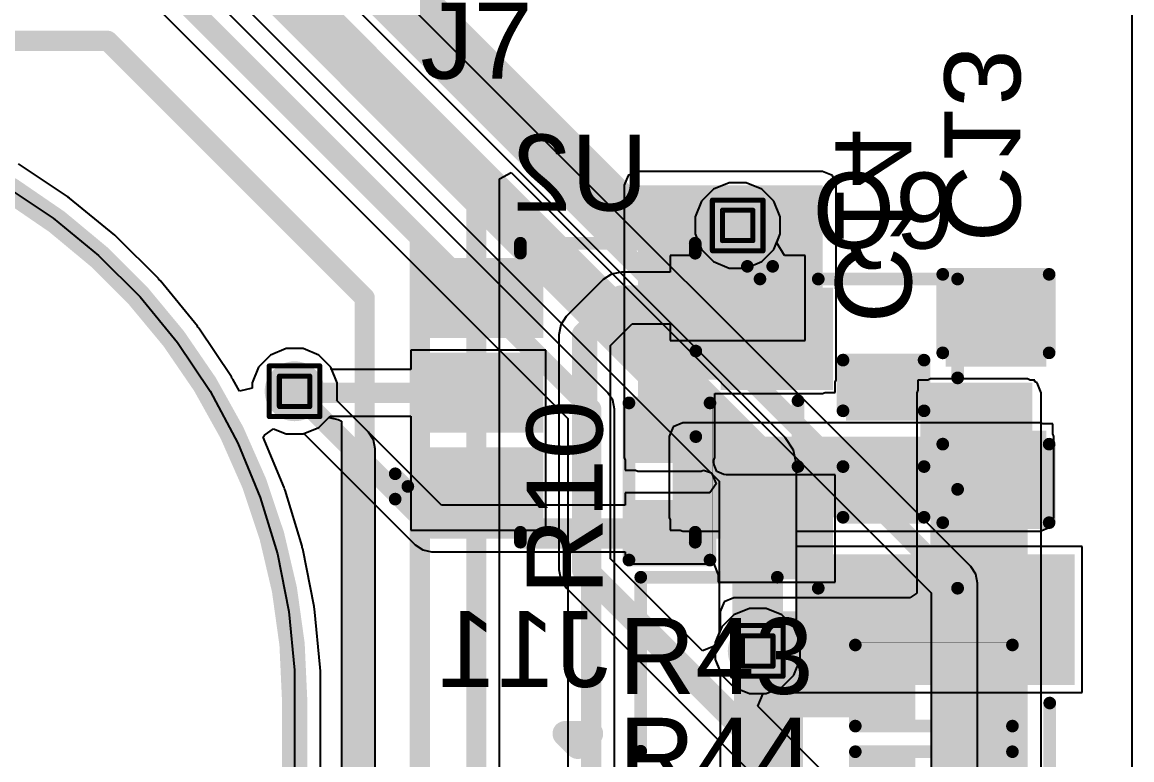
# Model space of a CAD drawing. Header units: inches. Extents: x -22 to 5433, y -13 to 5447.
# Drawn here: x 55.83 to 66.95, y 20.38 to 27.77 of the extents above; entities that cross this region are included whole.
import ezdxf

# ---------------------------------------------------------------- set-up
doc = ezdxf.new("R2010")
doc.units = ezdxf.units.IN
for name, color, linetype in [('Board_outline', 216, 'Continuous'), ('Bottom Layer', 5, 'Continuous'), ('Bottom Overlay', 54, 'Continuous'), ('Bottom Paste', 16, 'Continuous'), ('Bottom Solder', 6, 'Continuous'), ('Dimensions', 6, 'Continuous'), ('Drill Drawing', 1, 'Continuous'), ('Ground', 16, 'Continuous'), ('Multi-Layer', 9, 'Continuous'), ('Power', 76, 'Continuous'), ('Top Layer', 1, 'Continuous'), ('Top Overlay', 2, 'Continuous'), ('Top Paste', 8, 'Continuous'), ('Top Solder', 216, 'Continuous'), ('Via Holes', 16, 'Continuous')]:
    doc.layers.add(name, color=color, linetype=linetype)
doc.styles.add('Arial', font='', dxfattribs={"height": 0.2})
doc.styles.get('Arial').set_extended_font_data('Arial')

msp = doc.modelspace()

# ---------------------------------------------------------------- hatches: boundary and pattern name
at = {"layer": 'Bottom Layer'}
h = msp.add_hatch(color=5, dxfattribs=at)
edge = h.paths.add_edge_path()
edge.add_arc((63.003, 25.734), 0.3, 0, 360)
for points in [[(59.853, 25.307), (60.953, 25.307), (60.953, 24.707), (59.853, 24.707)], [(62.453, 25.307), (63.553, 25.307), (63.553, 24.707), (62.453, 24.707)], [(65.148, 25.142), (66.037, 25.142), (66.037, 24.38), (65.148, 24.38)], [(59.853, 24.357), (60.953, 24.357), (60.953, 23.757), (59.853, 23.757)], [(64.783, 23.838), (64.148, 23.838), (64.148, 24.295), (64.783, 24.295)], [(62.453, 22.807), (66.037, 22.807), (66.037, 23.618), (62.453, 23.618)], [(65.148, 23.618), (66.037, 23.618), (66.037, 22.856), (65.148, 22.856)], [(59.853, 23.407), (60.953, 23.407), (60.953, 22.807), (59.853, 22.807)], [(62.453, 23.407), (63.553, 23.407), (63.553, 22.807), (62.453, 22.807)], [(64.783, 22.898), (64.148, 22.898), (64.148, 23.355), (64.783, 23.355)], [(66.331, 22.388), (66.331, 21.178), (63.631, 21.178), (63.631, 22.388)]]:
    msp.add_hatch(color=5, dxfattribs=at).paths.add_polyline_path(points)
h = msp.add_hatch(color=5, dxfattribs=at)
edge = h.paths.add_edge_path()
edge.add_arc((58.561, 24.072), 0.3, 0, 360)
h = msp.add_hatch(color=5, dxfattribs=at)
edge = h.paths.add_edge_path()
edge.add_arc((63.204, 21.469), 0.3, 0, 360)
at = {"layer": 'Bottom Paste'}
for points in [[(59.853, 25.307), (60.953, 25.307), (60.953, 24.707), (59.853, 24.707)], [(62.453, 25.307), (63.553, 25.307), (63.553, 24.707), (62.453, 24.707)], [(65.148, 25.142), (66.037, 25.142), (66.037, 24.38), (65.148, 24.38)], [(59.853, 24.357), (60.953, 24.357), (60.953, 23.757), (59.853, 23.757)], [(64.783, 23.838), (64.148, 23.838), (64.148, 24.295), (64.783, 24.295)], [(65.148, 23.618), (66.037, 23.618), (66.037, 22.856), (65.148, 22.856)], [(59.853, 23.407), (60.953, 23.407), (60.953, 22.807), (59.853, 22.807)], [(62.453, 23.407), (63.553, 23.407), (63.553, 22.807), (62.453, 22.807)], [(64.783, 22.898), (64.148, 22.898), (64.148, 23.355), (64.783, 23.355)], [(66.331, 22.388), (66.331, 21.178), (63.631, 21.178), (63.631, 22.388)]]:
    msp.add_hatch(color=16, dxfattribs=at).paths.add_polyline_path(points)
at = {"layer": 'Bottom Solder'}
for points in [[(59.752, 25.409), (61.055, 25.409), (61.055, 24.606), (59.752, 24.606)], [(62.352, 25.409), (63.655, 25.409), (63.655, 24.606), (62.352, 24.606)], [(65.088, 25.202), (66.097, 25.202), (66.097, 24.32), (65.088, 24.32)], [(59.752, 24.459), (61.055, 24.459), (61.055, 23.656), (59.752, 23.656)], [(64.843, 23.778), (64.088, 23.778), (64.088, 24.355), (64.843, 24.355)], [(65.088, 23.678), (66.097, 23.678), (66.097, 22.796), (65.088, 22.796)], [(59.752, 23.509), (61.055, 23.509), (61.055, 22.706), (59.752, 22.706)], [(62.352, 23.509), (63.655, 23.509), (63.655, 22.706), (62.352, 22.706)], [(64.843, 22.838), (64.088, 22.838), (64.088, 23.415), (64.843, 23.415)], [(66.382, 22.438), (66.382, 21.128), (63.581, 21.128), (63.581, 22.438)]]:
    msp.add_hatch(color=6, dxfattribs=at).paths.add_polyline_path(points)
at = {"layer": 'Ground'}
h = msp.add_hatch(color=16, dxfattribs=at)
edge = h.paths.add_edge_path()
edge.add_arc((63.003, 25.734), 0.3, 0, 360)
h = msp.add_hatch(color=16, dxfattribs=at)
edge = h.paths.add_edge_path()
edge.add_arc((58.561, 24.072), 0.3, 0, 360)
h = msp.add_hatch(color=16, dxfattribs=at)
edge = h.paths.add_edge_path()
edge.add_arc((63.204, 21.469), 0.3, 0, 360)
at = {"layer": 'Power'}
h = msp.add_hatch(color=76, dxfattribs=at)
edge = h.paths.add_edge_path()
edge.add_arc((63.003, 25.734), 0.3, 0, 360)
h = msp.add_hatch(color=76, dxfattribs=at)
edge = h.paths.add_edge_path()
edge.add_arc((58.561, 24.072), 0.3, 0, 360)
h = msp.add_hatch(color=76, dxfattribs=at)
edge = h.paths.add_edge_path()
edge.add_arc((63.204, 21.469), 0.3, 0, 360)
at = {"layer": 'Top Layer'}
for points in [[(62.002, 24.187), (63.855, 24.187), (63.855, 26.137), (62.002, 26.137)], [(62.002, 23.409), (62.637, 23.409), (62.637, 25.018), (62.002, 25.018)], [(63.855, 25.007), (63.855, 24.187), (62.935, 24.187), (62.935, 25.007)], [(64.935, 19.735), (65.909, 19.735), (65.909, 24.057), (64.935, 24.057)], [(65.855, 24.057), (65.855, 23.237), (64.935, 23.237), (64.935, 24.057)], [(62.637, 23.409), (62.002, 23.409), (62.002, 23.866), (62.637, 23.866)], [(63.855, 23.107), (63.855, 22.287), (62.935, 22.287), (62.935, 23.107)], [(62.637, 22.469), (62.002, 22.469), (62.002, 22.926), (62.637, 22.926)], [(62.966, 20.805), (64.729, 20.805), (64.729, 21.865), (62.966, 21.865)], [(63.657, 21.44), (62.966, 21.44), (62.966, 11.634), (63.657, 11.634)], [(64.729, 21.44), (64.729, 20.805), (64.271, 20.805), (64.271, 21.44)], [(65.668, 21.44), (65.668, 20.805), (65.211, 20.805), (65.211, 21.44)]]:
    msp.add_hatch(color=1, dxfattribs=at).paths.add_polyline_path(points)
h = msp.add_hatch(color=1, dxfattribs=at)
edge = h.paths.add_edge_path()
edge.add_arc((63.003, 25.734), 0.3, 0, 360)
h = msp.add_hatch(color=1, dxfattribs=at)
edge = h.paths.add_edge_path()
edge.add_arc((58.561, 24.072), 0.3, 0, 360)
h = msp.add_hatch(color=1, dxfattribs=at)
edge = h.paths.add_edge_path()
edge.add_arc((63.204, 21.469), 0.3, 0, 360)
at = {"layer": 'Top Paste'}
for points in [[(63.855, 25.007), (63.855, 24.187), (62.935, 24.187), (62.935, 25.007)], [(65.855, 24.057), (65.855, 23.237), (64.935, 23.237), (64.935, 24.057)], [(62.637, 23.409), (62.002, 23.409), (62.002, 23.866), (62.637, 23.866)], [(63.855, 23.107), (63.855, 22.287), (62.935, 22.287), (62.935, 23.107)], [(62.637, 22.469), (62.002, 22.469), (62.002, 22.926), (62.637, 22.926)], [(64.729, 21.44), (64.729, 20.805), (64.271, 20.805), (64.271, 21.44)], [(65.668, 21.44), (65.668, 20.805), (65.211, 20.805), (65.211, 21.44)]]:
    msp.add_hatch(color=8, dxfattribs=at).paths.add_polyline_path(points)
at = {"layer": 'Top Solder'}
for points in [[(63.957, 25.109), (63.957, 24.086), (62.833, 24.086), (62.833, 25.109)], [(65.957, 24.159), (65.957, 23.136), (64.833, 23.136), (64.833, 24.159)], [(62.692, 23.354), (61.947, 23.354), (61.947, 23.921), (62.692, 23.921)], [(63.957, 23.209), (63.957, 22.186), (62.833, 22.186), (62.833, 23.209)], [(62.692, 22.414), (61.947, 22.414), (61.947, 22.981), (62.692, 22.981)], [(64.784, 21.495), (64.784, 20.75), (64.216, 20.75), (64.216, 21.495)], [(65.724, 21.495), (65.724, 20.75), (65.156, 20.75), (65.156, 21.495)], [(64.216, 19.68), (64.216, 20.425), (64.784, 20.425), (64.784, 19.68)], [(65.156, 19.68), (65.156, 20.425), (65.724, 20.425), (65.724, 19.68)]]:
    msp.add_hatch(color=216, dxfattribs=at).paths.add_polyline_path(points)
at = {"layer": 'Via Holes'}
h = msp.add_hatch(color=7, dxfattribs=at)
edge = h.paths.add_edge_path()
edge.add_arc((63.003, 25.734), 0.15, 0, 360)
h = msp.add_hatch(color=7, dxfattribs=at)
edge = h.paths.add_edge_path()
edge.add_arc((58.561, 24.072), 0.15, 0, 360)
h = msp.add_hatch(color=7, dxfattribs=at)
edge = h.paths.add_edge_path()
edge.add_arc((63.204, 21.469), 0.15, 0, 360)

# ---------------------------------------------------------------- linework, layer by layer
at = {"layer": 'Board_outline'}
for points in [[(52.561, 26.983, 0.254, 0.254, -0.414214), (58.561, 20.983, 0.254, 0.254, 0)], [(58.561, 10.007, 0.254, 0.254, 0), (58.561, 20.983, 0.254, 0.254, 0)]]:
    msp.add_lwpolyline(points, format="xyseb", dxfattribs=at)
msp.add_lwpolyline([(58.497, 20.983, 0.127, 0.127, 1), (58.624, 20.983, 0.127, 0.127, 1)], format="xyseb", close=True, dxfattribs=at)
msp.add_lwpolyline([(58.497, 20.983, 0.127, 0.127, 1), (58.624, 20.983, 0.127, 0.127, 1)], format="xyseb", close=True, dxfattribs=at)
at = {"layer": 'Bottom Layer'}
for p, q in [((66.954, 34.132), (66.954, 5.517)), ((56.283, 26.024), (55.793, 26.351)), ((62.918, 26.161), (62.761, 26.096)), ((63.088, 26.161), (62.918, 26.161)), ((63.245, 26.096), (63.088, 26.161)), ((62.761, 26.096), (62.641, 25.976)), ((63.365, 25.976), (63.245, 26.096)), ((56.292, 26.015), (56.283, 26.024)), ((56.303, 26.009), (56.292, 26.015)), ((56.759, 25.635), (56.303, 26.009)), ((62.641, 25.976), (62.576, 25.819)), ((63.43, 25.819), (63.365, 25.976)), ((62.576, 25.819), (62.576, 25.649)), ((63.43, 25.649), (63.43, 25.819)), ((56.767, 25.625), (56.759, 25.635)), ((56.778, 25.618), (56.767, 25.625)), ((57.195, 25.201), (56.778, 25.618)), ((62.576, 25.649), (62.613, 25.561)), ((63.394, 25.561), (63.43, 25.649)), ((62.613, 25.561), (62.533, 25.434)), ((63.473, 25.434), (63.394, 25.561)), ((62.533, 25.434), (62.326, 25.434)), ((62.326, 25.434), (62.326, 25.266)), ((63.68, 25.434), (63.473, 25.434)), ((63.68, 24.58), (63.68, 25.434)), ((61.837, 25.266), (61.738, 25.247)), ((62.326, 25.266), (61.837, 25.266)), ((57.202, 25.19), (57.195, 25.201)), ((57.212, 25.182), (57.202, 25.19)), ((57.586, 24.726), (57.212, 25.182)), ((61.654, 25.191), (61.285, 24.821)), ((61.738, 25.247), (61.654, 25.191)), ((61.285, 24.821), (61.229, 24.737)), ((57.592, 24.715), (57.586, 24.726)), ((57.601, 24.706), (57.592, 24.715)), ((57.929, 24.216), (57.601, 24.706)), ((61.229, 24.737), (61.209, 24.638)), ((61.727, 24.531), (61.945, 24.748)), ((61.945, 24.748), (62.326, 24.748)), ((62.326, 24.748), (62.326, 24.58)), ((61.209, 24.638), (61.209, 22.285)), ((58.476, 24.499), (58.319, 24.434)), ((58.646, 24.499), (58.476, 24.499)), ((58.803, 24.434), (58.646, 24.499)), ((61.08, 24.484), (59.726, 24.484)), ((59.726, 24.484), (59.726, 24.29)), ((61.08, 23.661), (61.08, 24.484)), ((61.727, 22.392), (61.727, 24.531)), ((62.326, 24.58), (63.68, 24.58)), ((58.319, 24.434), (58.199, 24.314)), ((58.923, 24.314), (58.803, 24.434)), ((58.199, 24.314), (58.134, 24.157)), ((58.932, 24.29), (58.923, 24.314)), ((59.726, 24.29), (58.932, 24.29)), ((57.933, 24.204), (57.929, 24.216)), ((57.942, 24.194), (57.933, 24.204)), ((58.007, 24.072), (57.942, 24.194)), ((58.134, 24.157), (58.134, 24.104)), ((58.134, 24.104), (58.007, 24.072)), ((58.803, 23.71), (58.917, 23.824)), ((58.917, 23.824), (59.726, 23.824)), ((59.726, 23.824), (59.726, 23.661)), ((58.26, 23.631), (58.349, 23.697)), ((58.349, 23.697), (58.476, 23.645)), ((58.646, 23.645), (58.803, 23.71)), ((62.356, 23.716), (62.316, 23.618)), ((62.453, 23.756), (62.356, 23.716)), ((66.037, 23.756), (62.453, 23.756)), ((66.062, 23.745), (66.037, 23.756)), ((66.164, 23.745), (66.062, 23.745)), ((66.164, 23.644), (66.164, 23.745)), ((58.246, 23.613), (58.26, 23.631)), ((58.456, 23.106), (58.246, 23.613)), ((58.476, 23.645), (58.646, 23.645)), ((59.726, 23.661), (59.726, 23.63)), ((59.726, 23.63), (59.726, 23.534)), ((61.08, 23.63), (61.08, 23.661)), ((61.08, 23.534), (61.08, 23.63)), ((62.316, 23.618), (62.316, 22.807)), ((66.174, 23.618), (66.164, 23.644)), ((66.174, 22.807), (66.174, 23.618)), ((59.726, 23.534), (59.726, 23.503)), ((59.726, 23.503), (59.726, 22.68)), ((61.08, 23.503), (61.08, 23.534)), ((61.08, 22.68), (61.08, 23.503)), ((58.458, 23.094), (58.456, 23.106)), ((58.465, 23.082), (58.458, 23.094)), ((58.636, 22.518), (58.465, 23.082)), ((62.316, 22.807), (62.326, 22.782)), ((66.164, 22.782), (66.174, 22.807)), ((62.326, 22.782), (62.326, 22.68)), ((66.037, 22.67), (66.134, 22.71)), ((66.134, 22.71), (66.142, 22.729)), ((66.142, 22.729), (66.164, 22.729)), ((66.164, 22.729), (66.164, 22.782)), ((59.726, 22.68), (61.08, 22.68)), ((62.326, 22.68), (62.428, 22.68)), ((62.428, 22.68), (62.453, 22.67)), ((62.453, 22.67), (62.816, 22.67)), ((62.816, 22.67), (62.816, 21.647)), ((63.593, 22.515), (63.593, 22.67)), ((63.593, 22.67), (66.037, 22.67)), ((58.637, 22.505), (58.636, 22.518)), ((58.642, 22.494), (58.637, 22.505)), ((58.757, 21.915), (58.642, 22.494)), ((66.458, 22.515), (63.593, 22.515)), ((66.458, 21.051), (66.458, 22.515)), ((62.65, 21.469), (61.727, 22.392)), ((61.209, 22.285), (61.229, 22.186)), ((61.229, 22.186), (61.285, 22.102)), ((61.285, 22.102), (63.705, 19.682)), ((58.757, 21.903), (58.757, 21.915)), ((58.761, 21.89), (58.757, 21.903)), ((58.818, 21.304), (58.761, 21.89)), ((62.816, 21.647), (62.777, 21.554)), ((62.777, 21.521), (62.65, 21.469)), ((62.777, 21.554), (62.777, 21.521)), ((58.817, 21.291), (58.818, 21.304)), ((58.82, 21.278), (58.817, 21.291)), ((58.82, 20.983), (58.82, 21.278)), ((63.204, 20.915), (63.257, 21.042)), ((63.257, 21.042), (63.289, 21.042)), ((63.289, 21.042), (63.377, 21.078)), ((63.377, 21.078), (63.504, 21.051)), ((63.504, 21.051), (63.504, 21.051)), ((63.504, 21.051), (63.504, 21.051)), ((63.504, 21.051), (66.458, 21.051)), ((58.82, 18.194), (58.82, 20.983)), ((58.82, 20.983), (58.82, 20.983)), ((64.071, 20.048), (63.204, 20.915))]:
    msp.add_line(p, q, dxfattribs=at)
for points in [[(61.468, 24.638, 0.254, 0.254, 0), (61.837, 25.007, 0.254, 0.254, 0)], [(61.837, 25.007, 0.254, 0.254, 0), (63.003, 25.007, 0.254, 0.254, 0)], [(61.468, 22.285, 0.254, 0.254, 0), (61.468, 24.638, 0.254, 0.254, 0)], [(58.561, 24.072, 0.203, 0.203, 0), (58.575, 24.057, 0.203, 0.203, 0)], [(58.575, 24.057, 0.203, 0.203, 0), (60.403, 24.057, 0.203, 0.203, 0)], [(63.003, 23.107, 0.508, 0.508, 0), (63.204, 22.906, 0.508, 0.508, 0)], [(63.204, 21.469, 0.508, 0.508, 0), (63.204, 22.906, 0.508, 0.508, 0)], [(61.468, 22.285, 0.254, 0.254, 0), (64.132, 19.621, 0.254, 0.254, 0)]]:
    msp.add_lwpolyline(points, format="xyseb", dxfattribs=at)
for points in [[(61.774, 25.007, 0.127, 0.127, 1), (61.901, 25.007, 0.127, 0.127, 1)], [(61.774, 25.007, 0.127, 0.127, 1), (61.901, 25.007, 0.127, 0.127, 1)], [(62.94, 25.007, 0.127, 0.127, 1), (63.067, 25.007, 0.127, 0.127, 1)], [(61.404, 24.638, 0.127, 0.127, 1), (61.531, 24.638, 0.127, 0.127, 1)], [(61.404, 24.638, 0.127, 0.127, 1), (61.531, 24.638, 0.127, 0.127, 1)], [(58.51, 24.072, 0.102, 0.102, 1), (58.611, 24.072, 0.102, 0.102, 1)], [(58.524, 24.057, 0.102, 0.102, 1), (58.626, 24.057, 0.102, 0.102, 1)], [(58.524, 24.057, 0.102, 0.102, 1), (58.626, 24.057, 0.102, 0.102, 1)], [(60.353, 24.057, 0.102, 0.102, 1), (60.454, 24.057, 0.102, 0.102, 1)], [(62.876, 23.107, 0.254, 0.254, 1), (63.13, 23.107, 0.254, 0.254, 1)], [(63.077, 22.906, 0.254, 0.254, 1), (63.331, 22.906, 0.254, 0.254, 1)], [(63.077, 22.906, 0.254, 0.254, 1), (63.331, 22.906, 0.254, 0.254, 1)], [(61.404, 22.285, 0.127, 0.127, 1), (61.531, 22.285, 0.127, 0.127, 1)], [(61.404, 22.285, 0.127, 0.127, 1), (61.531, 22.285, 0.127, 0.127, 1)], [(63.077, 21.469, 0.254, 0.254, 1), (63.331, 21.469, 0.254, 0.254, 1)]]:
    msp.add_lwpolyline(points, format="xyseb", close=True, dxfattribs=at)
at = {"layer": 'Bottom Overlay'}
for points in [[(60.824, 25.556, 0.127, 0.127, 0), (62.577, 25.556, 0.127, 0.127, 0)], [(60.824, 25.456, 0.127, 0.127, 0), (60.824, 25.556, 0.127, 0.127, 0)], [(62.577, 25.456, 0.127, 0.127, 0), (62.577, 25.556, 0.127, 0.127, 0)], [(65.059, 25.244, 0.127, 0.127, 0), (66.126, 25.244, 0.127, 0.127, 0)], [(65.059, 24.457, 0.127, 0.127, 0), (65.059, 25.244, 0.127, 0.127, 0)], [(66.126, 24.457, 0.127, 0.127, 0), (66.126, 25.244, 0.127, 0.127, 0)], [(62.583, 23.617, 0.127, 0.127, 0), (62.583, 24.475, 0.127, 0.127, 0)], [(64.059, 23.876, 0.127, 0.127, 0), (64.059, 24.384, 0.127, 0.127, 0)], [(64.059, 24.384, 0.127, 0.127, 0), (64.872, 24.384, 0.127, 0.127, 0)], [(64.872, 23.876, 0.127, 0.127, 0), (64.872, 24.384, 0.127, 0.127, 0)], [(65.059, 22.755, 0.127, 0.127, 0), (65.059, 23.542, 0.127, 0.127, 0)], [(66.126, 22.755, 0.127, 0.127, 0), (66.126, 23.542, 0.127, 0.127, 0)], [(64.059, 22.809, 0.127, 0.127, 0), (64.059, 23.317, 0.127, 0.127, 0)], [(64.872, 22.809, 0.127, 0.127, 0), (64.872, 23.317, 0.127, 0.127, 0)], [(59.57, 23.245, 0.127, 0.127, 0), (59.697, 23.118, 0.127, 0.127, 0)], [(59.57, 22.991, 0.127, 0.127, 0), (59.57, 23.245, 0.127, 0.127, 0)], [(59.57, 22.991, 0.127, 0.127, 0), (59.697, 23.118, 0.127, 0.127, 0)], [(64.059, 22.809, 0.127, 0.127, 0), (64.872, 22.809, 0.127, 0.127, 0)], [(65.059, 22.755, 0.127, 0.127, 0), (66.126, 22.755, 0.127, 0.127, 0)], [(60.824, 22.559, 0.127, 0.127, 0), (60.824, 22.659, 0.127, 0.127, 0)], [(62.577, 22.559, 0.127, 0.127, 0), (62.577, 22.659, 0.127, 0.127, 0)], [(60.824, 22.559, 0.127, 0.127, 0), (62.577, 22.559, 0.127, 0.127, 0)], [(62.032, 22.208, 0.127, 0.127, 0), (63.4, 22.208, 0.127, 0.127, 0)], [(62.032, 20.464, 0.127, 0.127, 0), (62.032, 22.208, 0.127, 0.127, 0)], [(66.132, 10.258, 0.127, 0.127, 0), (66.132, 20.947, 0.127, 0.127, 0)], [(61.273, 20.64, 0.254, 0.254, 0), (61.4, 20.513, 0.254, 0.254, 0)], [(61.273, 20.64, 0.254, 0.254, 0), (61.527, 20.64, 0.254, 0.254, 0)], [(61.4, 20.513, 0.254, 0.254, 0), (61.527, 20.64, 0.254, 0.254, 0)]]:
    msp.add_lwpolyline(points, format="xyseb", dxfattribs=at)
for points in [[(60.793, 25.556, 0.0635, 0.0635, 1), (60.856, 25.556, 0.0635, 0.0635, 1)], [(60.793, 25.556, 0.0635, 0.0635, 1), (60.856, 25.556, 0.0635, 0.0635, 1)], [(62.545, 25.556, 0.0635, 0.0635, 1), (62.609, 25.556, 0.0635, 0.0635, 1)], [(62.545, 25.556, 0.0635, 0.0635, 1), (62.609, 25.556, 0.0635, 0.0635, 1)], [(60.793, 25.456, 0.0635, 0.0635, 1), (60.856, 25.456, 0.0635, 0.0635, 1)], [(62.545, 25.456, 0.0635, 0.0635, 1), (62.609, 25.456, 0.0635, 0.0635, 1)], [(65.027, 25.244, 0.0635, 0.0635, 1), (65.091, 25.244, 0.0635, 0.0635, 1)], [(65.027, 25.244, 0.0635, 0.0635, 1), (65.091, 25.244, 0.0635, 0.0635, 1)], [(66.094, 25.244, 0.0635, 0.0635, 1), (66.157, 25.244, 0.0635, 0.0635, 1)], [(66.094, 25.244, 0.0635, 0.0635, 1), (66.157, 25.244, 0.0635, 0.0635, 1)], [(62.552, 24.475, 0.0635, 0.0635, 1), (62.615, 24.475, 0.0635, 0.0635, 1)], [(65.027, 24.457, 0.0635, 0.0635, 1), (65.091, 24.457, 0.0635, 0.0635, 1)], [(66.094, 24.457, 0.0635, 0.0635, 1), (66.157, 24.457, 0.0635, 0.0635, 1)], [(64.027, 24.384, 0.0635, 0.0635, 1), (64.091, 24.384, 0.0635, 0.0635, 1)], [(64.027, 24.384, 0.0635, 0.0635, 1), (64.091, 24.384, 0.0635, 0.0635, 1)], [(64.84, 24.384, 0.0635, 0.0635, 1), (64.903, 24.384, 0.0635, 0.0635, 1)], [(64.84, 24.384, 0.0635, 0.0635, 1), (64.903, 24.384, 0.0635, 0.0635, 1)], [(64.027, 23.876, 0.0635, 0.0635, 1), (64.091, 23.876, 0.0635, 0.0635, 1)], [(64.84, 23.876, 0.0635, 0.0635, 1), (64.903, 23.876, 0.0635, 0.0635, 1)], [(62.552, 23.617, 0.0635, 0.0635, 1), (62.615, 23.617, 0.0635, 0.0635, 1)], [(65.027, 23.542, 0.0635, 0.0635, 1), (65.091, 23.542, 0.0635, 0.0635, 1)], [(66.094, 23.542, 0.0635, 0.0635, 1), (66.157, 23.542, 0.0635, 0.0635, 1)], [(64.027, 23.317, 0.0635, 0.0635, 1), (64.091, 23.317, 0.0635, 0.0635, 1)], [(64.84, 23.317, 0.0635, 0.0635, 1), (64.903, 23.317, 0.0635, 0.0635, 1)], [(59.538, 23.245, 0.0635, 0.0635, 1), (59.601, 23.245, 0.0635, 0.0635, 1)], [(59.538, 23.245, 0.0635, 0.0635, 1), (59.601, 23.245, 0.0635, 0.0635, 1)], [(59.665, 23.118, 0.0635, 0.0635, 1), (59.728, 23.118, 0.0635, 0.0635, 1)], [(59.665, 23.118, 0.0635, 0.0635, 1), (59.728, 23.118, 0.0635, 0.0635, 1)], [(59.538, 22.991, 0.0635, 0.0635, 1), (59.601, 22.991, 0.0635, 0.0635, 1)], [(59.538, 22.991, 0.0635, 0.0635, 1), (59.601, 22.991, 0.0635, 0.0635, 1)], [(64.027, 22.809, 0.0635, 0.0635, 1), (64.091, 22.809, 0.0635, 0.0635, 1)], [(64.027, 22.809, 0.0635, 0.0635, 1), (64.091, 22.809, 0.0635, 0.0635, 1)], [(64.84, 22.809, 0.0635, 0.0635, 1), (64.903, 22.809, 0.0635, 0.0635, 1)], [(64.84, 22.809, 0.0635, 0.0635, 1), (64.903, 22.809, 0.0635, 0.0635, 1)], [(65.027, 22.755, 0.0635, 0.0635, 1), (65.091, 22.755, 0.0635, 0.0635, 1)], [(65.027, 22.755, 0.0635, 0.0635, 1), (65.091, 22.755, 0.0635, 0.0635, 1)], [(66.094, 22.755, 0.0635, 0.0635, 1), (66.157, 22.755, 0.0635, 0.0635, 1)], [(66.094, 22.755, 0.0635, 0.0635, 1), (66.157, 22.755, 0.0635, 0.0635, 1)], [(60.793, 22.659, 0.0635, 0.0635, 1), (60.856, 22.659, 0.0635, 0.0635, 1)], [(62.545, 22.659, 0.0635, 0.0635, 1), (62.609, 22.659, 0.0635, 0.0635, 1)], [(60.793, 22.559, 0.0635, 0.0635, 1), (60.856, 22.559, 0.0635, 0.0635, 1)], [(60.793, 22.559, 0.0635, 0.0635, 1), (60.856, 22.559, 0.0635, 0.0635, 1)], [(62.545, 22.559, 0.0635, 0.0635, 1), (62.609, 22.559, 0.0635, 0.0635, 1)], [(62.545, 22.559, 0.0635, 0.0635, 1), (62.609, 22.559, 0.0635, 0.0635, 1)], [(62, 22.208, 0.0637, 0.0637, 1), (62.063, 22.208, 0.0637, 0.0637, 1)], [(62, 22.208, 0.0637, 0.0637, 1), (62.063, 22.208, 0.0637, 0.0637, 1)], [(63.369, 22.208, 0.0637, 0.0637, 1), (63.432, 22.208, 0.0637, 0.0637, 1)], [(66.1, 20.947, 0.0637, 0.0637, 1), (66.163, 20.947, 0.0637, 0.0637, 1)], [(61.21, 20.64, 0.127, 0.127, 1), (61.337, 20.64, 0.127, 0.127, 1)], [(61.21, 20.64, 0.127, 0.127, 1), (61.337, 20.64, 0.127, 0.127, 1)], [(61.464, 20.64, 0.127, 0.127, 1), (61.591, 20.64, 0.127, 0.127, 1)], [(61.464, 20.64, 0.127, 0.127, 1), (61.591, 20.64, 0.127, 0.127, 1)], [(61.337, 20.513, 0.127, 0.127, 1), (61.464, 20.513, 0.127, 0.127, 1)], [(61.337, 20.513, 0.127, 0.127, 1), (61.464, 20.513, 0.127, 0.127, 1)], [(62, 20.464, 0.0637, 0.0637, 1), (62.063, 20.464, 0.0637, 0.0637, 1)]]:
    msp.add_lwpolyline(points, format="xyseb", close=True, dxfattribs=at)
at = {"layer": 'Dimensions'}
for p, q in [((55.649, 26.136), (56.139, 25.808)), ((56.139, 25.808), (56.595, 25.434)), ((56.595, 25.434), (57.012, 25.018)), ((57.012, 25.018), (57.386, 24.562)), ((57.386, 24.562), (57.713, 24.072)), ((57.713, 24.072), (57.991, 23.552)), ((57.991, 23.552), (58.217, 23.007)), ((58.217, 23.007), (58.388, 22.443)), ((58.388, 22.443), (58.503, 21.865)), ((58.503, 21.865), (58.561, 21.278)), ((58.561, 21.278), (58.561, 20.983)), ((58.561, 20.983), (58.561, 20.983)), ((58.561, 20.983), (58.561, 10.007))]:
    msp.add_line(p, q, dxfattribs=at)
at = {"layer": 'Drill Drawing'}
for points in [[(62.749, 25.988, 0.0508, 0.0508, 0), (63.257, 25.988, 0.0508, 0.0508, 0)], [(62.749, 25.48, 0.0508, 0.0508, 0), (62.749, 25.988, 0.0508, 0.0508, 0)], [(63.257, 25.48, 0.0508, 0.0508, 0), (63.257, 25.988, 0.0508, 0.0508, 0)], [(62.851, 25.887, 0.0508, 0.0508, 0), (63.156, 25.887, 0.0508, 0.0508, 0)], [(62.851, 25.582, 0.0508, 0.0508, 0), (62.851, 25.887, 0.0508, 0.0508, 0)], [(63.156, 25.582, 0.0508, 0.0508, 0), (63.156, 25.887, 0.0508, 0.0508, 0)], [(62.851, 25.582, 0.0508, 0.0508, 0), (63.156, 25.582, 0.0508, 0.0508, 0)], [(62.749, 25.48, 0.0508, 0.0508, 0), (63.257, 25.48, 0.0508, 0.0508, 0)], [(58.307, 24.326, 0.0508, 0.0508, 0), (58.815, 24.326, 0.0508, 0.0508, 0)], [(58.307, 23.818, 0.0508, 0.0508, 0), (58.307, 24.326, 0.0508, 0.0508, 0)], [(58.815, 23.818, 0.0508, 0.0508, 0), (58.815, 24.326, 0.0508, 0.0508, 0)], [(58.408, 24.224, 0.0508, 0.0508, 0), (58.713, 24.224, 0.0508, 0.0508, 0)], [(58.408, 23.919, 0.0508, 0.0508, 0), (58.408, 24.224, 0.0508, 0.0508, 0)], [(58.713, 23.919, 0.0508, 0.0508, 0), (58.713, 24.224, 0.0508, 0.0508, 0)], [(58.408, 23.919, 0.0508, 0.0508, 0), (58.713, 23.919, 0.0508, 0.0508, 0)], [(58.307, 23.818, 0.0508, 0.0508, 0), (58.815, 23.818, 0.0508, 0.0508, 0)], [(62.95, 21.723, 0.0508, 0.0508, 0), (63.458, 21.723, 0.0508, 0.0508, 0)], [(62.95, 21.215, 0.0508, 0.0508, 0), (62.95, 21.723, 0.0508, 0.0508, 0)], [(63.458, 21.215, 0.0508, 0.0508, 0), (63.458, 21.723, 0.0508, 0.0508, 0)], [(63.052, 21.621, 0.0508, 0.0508, 0), (63.357, 21.621, 0.0508, 0.0508, 0)], [(63.052, 21.316, 0.0508, 0.0508, 0), (63.052, 21.621, 0.0508, 0.0508, 0)], [(63.357, 21.316, 0.0508, 0.0508, 0), (63.357, 21.621, 0.0508, 0.0508, 0)], [(63.052, 21.316, 0.0508, 0.0508, 0), (63.357, 21.316, 0.0508, 0.0508, 0)], [(62.95, 21.215, 0.0508, 0.0508, 0), (63.458, 21.215, 0.0508, 0.0508, 0)]]:
    msp.add_lwpolyline(points, format="xyseb", dxfattribs=at)
for points in [[(62.737, 25.988, 0.0254, 0.0254, 1), (62.762, 25.988, 0.0254, 0.0254, 1)], [(62.737, 25.988, 0.0254, 0.0254, 1), (62.762, 25.988, 0.0254, 0.0254, 1)], [(63.245, 25.988, 0.0254, 0.0254, 1), (63.27, 25.988, 0.0254, 0.0254, 1)], [(63.245, 25.988, 0.0254, 0.0254, 1), (63.27, 25.988, 0.0254, 0.0254, 1)], [(62.838, 25.887, 0.0254, 0.0254, 1), (62.864, 25.887, 0.0254, 0.0254, 1)], [(62.838, 25.887, 0.0254, 0.0254, 1), (62.864, 25.887, 0.0254, 0.0254, 1)], [(63.143, 25.887, 0.0254, 0.0254, 1), (63.168, 25.887, 0.0254, 0.0254, 1)], [(63.143, 25.887, 0.0254, 0.0254, 1), (63.168, 25.887, 0.0254, 0.0254, 1)], [(62.838, 25.582, 0.0254, 0.0254, 1), (62.864, 25.582, 0.0254, 0.0254, 1)], [(62.838, 25.582, 0.0254, 0.0254, 1), (62.864, 25.582, 0.0254, 0.0254, 1)], [(63.143, 25.582, 0.0254, 0.0254, 1), (63.168, 25.582, 0.0254, 0.0254, 1)], [(63.143, 25.582, 0.0254, 0.0254, 1), (63.168, 25.582, 0.0254, 0.0254, 1)], [(62.737, 25.48, 0.0254, 0.0254, 1), (62.762, 25.48, 0.0254, 0.0254, 1)], [(62.737, 25.48, 0.0254, 0.0254, 1), (62.762, 25.48, 0.0254, 0.0254, 1)], [(63.245, 25.48, 0.0254, 0.0254, 1), (63.27, 25.48, 0.0254, 0.0254, 1)], [(63.245, 25.48, 0.0254, 0.0254, 1), (63.27, 25.48, 0.0254, 0.0254, 1)], [(58.294, 24.326, 0.0254, 0.0254, 1), (58.319, 24.326, 0.0254, 0.0254, 1)], [(58.294, 24.326, 0.0254, 0.0254, 1), (58.319, 24.326, 0.0254, 0.0254, 1)], [(58.802, 24.326, 0.0254, 0.0254, 1), (58.827, 24.326, 0.0254, 0.0254, 1)], [(58.802, 24.326, 0.0254, 0.0254, 1), (58.827, 24.326, 0.0254, 0.0254, 1)], [(58.396, 24.224, 0.0254, 0.0254, 1), (58.421, 24.224, 0.0254, 0.0254, 1)], [(58.396, 24.224, 0.0254, 0.0254, 1), (58.421, 24.224, 0.0254, 0.0254, 1)], [(58.7, 24.224, 0.0254, 0.0254, 1), (58.726, 24.224, 0.0254, 0.0254, 1)], [(58.7, 24.224, 0.0254, 0.0254, 1), (58.726, 24.224, 0.0254, 0.0254, 1)], [(58.396, 23.919, 0.0254, 0.0254, 1), (58.421, 23.919, 0.0254, 0.0254, 1)], [(58.396, 23.919, 0.0254, 0.0254, 1), (58.421, 23.919, 0.0254, 0.0254, 1)], [(58.7, 23.919, 0.0254, 0.0254, 1), (58.726, 23.919, 0.0254, 0.0254, 1)], [(58.7, 23.919, 0.0254, 0.0254, 1), (58.726, 23.919, 0.0254, 0.0254, 1)], [(58.294, 23.818, 0.0254, 0.0254, 1), (58.319, 23.818, 0.0254, 0.0254, 1)], [(58.294, 23.818, 0.0254, 0.0254, 1), (58.319, 23.818, 0.0254, 0.0254, 1)], [(58.802, 23.818, 0.0254, 0.0254, 1), (58.827, 23.818, 0.0254, 0.0254, 1)], [(58.802, 23.818, 0.0254, 0.0254, 1), (58.827, 23.818, 0.0254, 0.0254, 1)], [(62.938, 21.723, 0.0254, 0.0254, 1), (62.963, 21.723, 0.0254, 0.0254, 1)], [(62.938, 21.723, 0.0254, 0.0254, 1), (62.963, 21.723, 0.0254, 0.0254, 1)], [(63.446, 21.723, 0.0254, 0.0254, 1), (63.471, 21.723, 0.0254, 0.0254, 1)], [(63.446, 21.723, 0.0254, 0.0254, 1), (63.471, 21.723, 0.0254, 0.0254, 1)], [(63.039, 21.621, 0.0254, 0.0254, 1), (63.065, 21.621, 0.0254, 0.0254, 1)], [(63.039, 21.621, 0.0254, 0.0254, 1), (63.065, 21.621, 0.0254, 0.0254, 1)], [(63.344, 21.621, 0.0254, 0.0254, 1), (63.37, 21.621, 0.0254, 0.0254, 1)], [(63.344, 21.621, 0.0254, 0.0254, 1), (63.37, 21.621, 0.0254, 0.0254, 1)], [(63.039, 21.316, 0.0254, 0.0254, 1), (63.065, 21.316, 0.0254, 0.0254, 1)], [(63.039, 21.316, 0.0254, 0.0254, 1), (63.065, 21.316, 0.0254, 0.0254, 1)], [(63.344, 21.316, 0.0254, 0.0254, 1), (63.37, 21.316, 0.0254, 0.0254, 1)], [(63.344, 21.316, 0.0254, 0.0254, 1), (63.37, 21.316, 0.0254, 0.0254, 1)], [(62.938, 21.215, 0.0254, 0.0254, 1), (62.963, 21.215, 0.0254, 0.0254, 1)], [(62.938, 21.215, 0.0254, 0.0254, 1), (62.963, 21.215, 0.0254, 0.0254, 1)], [(63.446, 21.215, 0.0254, 0.0254, 1), (63.471, 21.215, 0.0254, 0.0254, 1)], [(63.446, 21.215, 0.0254, 0.0254, 1), (63.471, 21.215, 0.0254, 0.0254, 1)]]:
    msp.add_lwpolyline(points, format="xyseb", close=True, dxfattribs=at)
at = {"layer": 'Ground'}
for p, q in [((66.954, 34.132), (66.954, 5.517)), ((65.341, 22.314), (58.102, 29.553)), ((60.614, 26.202), (60.731, 26.265)), ((60.731, 26.265), (64.943, 22.052)), ((60.616, 26.193), (60.614, 26.202)), ((60.616, 19.048), (60.616, 26.193)), ((62.918, 26.161), (62.761, 26.096)), ((63.088, 26.161), (62.918, 26.161)), ((63.245, 26.096), (63.088, 26.161)), ((62.761, 26.096), (62.641, 25.976)), ((63.365, 25.976), (63.245, 26.096)), ((62.641, 25.976), (62.576, 25.819)), ((63.43, 25.819), (63.365, 25.976)), ((62.576, 25.819), (62.576, 25.649)), ((63.43, 25.649), (63.43, 25.819)), ((62.576, 25.649), (62.641, 25.493)), ((63.365, 25.493), (63.43, 25.649)), ((62.641, 25.493), (62.761, 25.372)), ((63.245, 25.372), (63.365, 25.493)), ((62.761, 25.372), (62.918, 25.307)), ((63.088, 25.307), (63.245, 25.372)), ((62.918, 25.307), (63.088, 25.307)), ((58.803, 23.71), (58.903, 23.81)), ((58.903, 23.81), (58.996, 23.79)), ((58.26, 23.631), (58.349, 23.697)), ((58.349, 23.697), (58.476, 23.645)), ((58.646, 23.645), (58.803, 23.71)), ((58.996, 23.79), (59.03, 23.771)), ((59.03, 23.771), (59.03, 17.216)), ((58.246, 23.613), (58.26, 23.631)), ((58.456, 23.106), (58.246, 23.613)), ((58.476, 23.645), (58.646, 23.645)), ((58.458, 23.094), (58.456, 23.106)), ((58.465, 23.082), (58.458, 23.094)), ((58.636, 22.518), (58.465, 23.082)), ((58.637, 22.505), (58.636, 22.518)), ((58.642, 22.494), (58.637, 22.505)), ((58.757, 21.915), (58.642, 22.494)), ((65.392, 22.238), (65.341, 22.314)), ((65.409, 22.149), (65.392, 22.238)), ((65.409, 6.868), (65.409, 22.149)), ((64.943, 22.052), (64.943, 6.868)), ((58.757, 21.903), (58.757, 21.915)), ((58.761, 21.89), (58.757, 21.903)), ((58.818, 21.304), (58.761, 21.89)), ((62.963, 21.831), (62.843, 21.711)), ((63.12, 21.896), (62.963, 21.831)), ((63.289, 21.896), (63.12, 21.896)), ((63.446, 21.831), (63.289, 21.896)), ((63.566, 21.711), (63.446, 21.831)), ((62.843, 21.711), (62.777, 21.554)), ((63.631, 21.554), (63.566, 21.711)), ((62.777, 21.554), (62.777, 21.384)), ((63.631, 21.384), (63.631, 21.554)), ((62.777, 21.384), (62.843, 21.227)), ((63.566, 21.227), (63.631, 21.384)), ((58.817, 21.291), (58.818, 21.304)), ((58.82, 21.278), (58.817, 21.291)), ((58.82, 20.983), (58.82, 21.278)), ((62.843, 21.227), (62.963, 21.107)), ((63.446, 21.107), (63.566, 21.227)), ((62.963, 21.107), (63.12, 21.042)), ((63.12, 21.042), (63.289, 21.042)), ((63.289, 21.042), (63.446, 21.107)), ((58.82, 10.007), (58.82, 20.983)), ((58.82, 20.983), (58.82, 20.983))]:
    msp.add_line(p, q, dxfattribs=at)
for points in [[(57.937, 29.388, 0.203, 0.203, 0), (65.176, 22.149, 0.203, 0.203, 0)], [(57.873, 28.702, 0.203, 0.203, 0), (60.383, 26.193, 0.203, 0.203, 0)], [(57.26, 28.169, 0.203, 0.203, 0), (59.817, 25.612, 0.203, 0.203, 0)], [(34.595, 27.584, 0.203, 0.203, 0), (56.687, 27.584, 0.203, 0.203, 0)], [(56.687, 27.584, 0.203, 0.203, 0), (59.263, 25.008, 0.203, 0.203, 0)], [(60.383, 18.683, 0.203, 0.203, 0), (60.383, 26.193, 0.203, 0.203, 0)], [(59.817, 17.998, 0.203, 0.203, 0), (59.817, 25.612, 0.203, 0.203, 0)], [(59.263, 17.216, 0.203, 0.203, 0), (59.263, 25.008, 0.203, 0.203, 0)], [(65.176, 6.502, 0.203, 0.203, 0), (65.176, 22.149, 0.203, 0.203, 0)]]:
    msp.add_lwpolyline(points, format="xyseb", dxfattribs=at)
for points in [[(56.636, 27.584, 0.102, 0.102, 1), (56.737, 27.584, 0.102, 0.102, 1)], [(56.636, 27.584, 0.102, 0.102, 1), (56.737, 27.584, 0.102, 0.102, 1)], [(60.332, 26.193, 0.102, 0.102, 1), (60.434, 26.193, 0.102, 0.102, 1)], [(60.332, 26.193, 0.102, 0.102, 1), (60.434, 26.193, 0.102, 0.102, 1)], [(59.766, 25.612, 0.102, 0.102, 1), (59.868, 25.612, 0.102, 0.102, 1)], [(59.766, 25.612, 0.102, 0.102, 1), (59.868, 25.612, 0.102, 0.102, 1)], [(59.212, 25.008, 0.102, 0.102, 1), (59.314, 25.008, 0.102, 0.102, 1)], [(59.212, 25.008, 0.102, 0.102, 1), (59.314, 25.008, 0.102, 0.102, 1)], [(65.126, 22.149, 0.102, 0.102, 1), (65.227, 22.149, 0.102, 0.102, 1)], [(65.126, 22.149, 0.102, 0.102, 1), (65.227, 22.149, 0.102, 0.102, 1)]]:
    msp.add_lwpolyline(points, format="xyseb", close=True, dxfattribs=at)
at = {"layer": 'Multi-Layer'}
for p, q in [((55.649, 26.136), (56.139, 25.808)), ((56.139, 25.808), (56.595, 25.434)), ((56.595, 25.434), (57.012, 25.018)), ((57.012, 25.018), (57.386, 24.562)), ((57.386, 24.562), (57.713, 24.072)), ((57.713, 24.072), (57.991, 23.552)), ((57.991, 23.552), (58.217, 23.007)), ((58.217, 23.007), (58.388, 22.443)), ((58.388, 22.443), (58.503, 21.865)), ((58.503, 21.865), (58.561, 21.278)), ((58.561, 21.278), (58.561, 20.983)), ((58.561, 20.983), (58.561, 20.983)), ((58.561, 20.983), (58.561, 10.007))]:
    msp.add_line(p, q, dxfattribs=at)
at = {"layer": 'Power'}
for p, q in [((66.954, 34.132), (66.954, 5.517)), ((63.479, 23.608), (57.248, 29.839)), ((56.813, 29.176), (62.816, 23.172)), ((61.699, 24.059), (57.057, 28.702)), ((56.795, 28.304), (61.301, 23.798)), ((56.283, 26.024), (55.793, 26.351)), ((56.292, 26.015), (56.283, 26.024)), ((56.303, 26.009), (56.292, 26.015)), ((56.759, 25.635), (56.303, 26.009)), ((56.767, 25.625), (56.759, 25.635)), ((56.778, 25.618), (56.767, 25.625)), ((57.195, 25.201), (56.778, 25.618)), ((57.202, 25.19), (57.195, 25.201)), ((57.212, 25.182), (57.202, 25.19)), ((57.586, 24.726), (57.212, 25.182)), ((57.592, 24.715), (57.586, 24.726)), ((57.601, 24.706), (57.592, 24.715)), ((57.929, 24.216), (57.601, 24.706)), ((58.476, 24.499), (58.319, 24.434)), ((58.646, 24.499), (58.476, 24.499)), ((58.803, 24.434), (58.646, 24.499)), ((58.319, 24.434), (58.199, 24.314)), ((58.923, 24.314), (58.803, 24.434)), ((58.199, 24.314), (58.134, 24.157)), ((58.988, 24.157), (58.923, 24.314)), ((57.933, 24.204), (57.929, 24.216)), ((57.942, 24.194), (57.933, 24.204)), ((58.007, 24.072), (57.942, 24.194)), ((58.134, 24.157), (58.134, 24.104)), ((58.988, 23.987), (58.988, 24.157)), ((58.134, 24.104), (58.007, 24.072)), ((61.75, 23.984), (61.699, 24.059)), ((58.984, 23.978), (58.988, 23.987)), ((59.301, 23.661), (58.984, 23.978)), ((61.767, 23.894), (61.75, 23.984)), ((61.767, 13.861), (61.767, 23.894)), ((61.301, 23.798), (61.301, 13.861)), ((59.351, 23.586), (59.301, 23.661)), ((59.369, 23.496), (59.351, 23.586)), ((63.563, 23.482), (63.479, 23.608)), ((59.369, 17.289), (59.369, 23.496)), ((63.593, 23.333), (63.563, 23.482)), ((63.593, 21.647), (63.593, 23.333)), ((62.816, 23.172), (62.816, 21.647)), ((62.816, 21.647), (62.777, 21.554)), ((63.631, 21.554), (63.593, 21.647)), ((62.777, 21.554), (62.777, 21.384)), ((63.631, 21.384), (63.631, 21.554)), ((62.777, 21.384), (62.843, 21.227)), ((63.566, 21.227), (63.631, 21.384)), ((62.843, 21.227), (62.963, 21.107)), ((63.446, 21.107), (63.566, 21.227)), ((62.963, 21.107), (63.12, 21.042)), ((63.12, 21.042), (63.289, 21.042)), ((63.289, 21.042), (63.446, 21.107))]:
    msp.add_line(p, q, dxfattribs=at)
for points in [[(56.121, 31.577, 0.508, 0.508, 0), (61.963, 25.734, 0.508, 0.508, 0)], [(56.973, 29.564, 0.508, 0.508, 0), (63.204, 23.333, 0.508, 0.508, 0)], [(56.892, 28.537, 0.203, 0.203, 0), (61.534, 23.894, 0.203, 0.203, 0)], [(61.963, 25.734, 0.508, 0.508, 0), (63.003, 25.734, 0.508, 0.508, 0)], [(58.561, 24.072, 0.203, 0.203, 0), (59.136, 23.496, 0.203, 0.203, 0)], [(61.534, 13.861, 0.203, 0.203, 0), (61.534, 23.894, 0.203, 0.203, 0)], [(59.136, 3.503, 0.203, 0.203, 0), (59.136, 23.496, 0.203, 0.203, 0)], [(63.204, 21.469, 0.508, 0.508, 0), (63.204, 23.333, 0.508, 0.508, 0)]]:
    msp.add_lwpolyline(points, format="xyseb", dxfattribs=at)
for points in [[(61.836, 25.734, 0.254, 0.254, 1), (62.09, 25.734, 0.254, 0.254, 1)], [(61.836, 25.734, 0.254, 0.254, 1), (62.09, 25.734, 0.254, 0.254, 1)], [(62.876, 25.734, 0.254, 0.254, 1), (63.13, 25.734, 0.254, 0.254, 1)], [(58.51, 24.072, 0.102, 0.102, 1), (58.611, 24.072, 0.102, 0.102, 1)], [(61.484, 23.894, 0.102, 0.102, 1), (61.585, 23.894, 0.102, 0.102, 1)], [(61.484, 23.894, 0.102, 0.102, 1), (61.585, 23.894, 0.102, 0.102, 1)], [(59.085, 23.496, 0.102, 0.102, 1), (59.187, 23.496, 0.102, 0.102, 1)], [(59.085, 23.496, 0.102, 0.102, 1), (59.187, 23.496, 0.102, 0.102, 1)], [(63.077, 23.333, 0.254, 0.254, 1), (63.331, 23.333, 0.254, 0.254, 1)], [(63.077, 23.333, 0.254, 0.254, 1), (63.331, 23.333, 0.254, 0.254, 1)], [(63.077, 21.469, 0.254, 0.254, 1), (63.331, 21.469, 0.254, 0.254, 1)]]:
    msp.add_lwpolyline(points, format="xyseb", close=True, dxfattribs=at)
at = {"layer": 'Top Layer'}
for p, q in [((66.954, 34.132), (66.954, 5.517)), ((56.283, 26.024), (55.793, 26.351)), ((62.002, 26.274), (61.905, 26.234)), ((63.855, 26.274), (62.002, 26.274)), ((63.952, 26.234), (63.855, 26.274)), ((61.905, 26.234), (61.864, 26.137)), ((63.992, 26.137), (63.952, 26.234)), ((61.864, 26.137), (61.864, 25.018)), ((63.992, 24.187), (63.992, 26.137)), ((56.292, 26.015), (56.283, 26.024)), ((56.303, 26.009), (56.292, 26.015)), ((56.759, 25.635), (56.303, 26.009)), ((56.767, 25.625), (56.759, 25.635)), ((56.778, 25.618), (56.767, 25.625)), ((57.195, 25.201), (56.778, 25.618)), ((57.202, 25.19), (57.195, 25.201)), ((57.212, 25.182), (57.202, 25.19)), ((57.586, 24.726), (57.212, 25.182)), ((61.864, 25.018), (61.864, 24.187)), ((57.592, 24.715), (57.586, 24.726)), ((57.601, 24.706), (57.592, 24.715)), ((57.929, 24.216), (57.601, 24.706)), ((58.476, 24.499), (58.319, 24.434)), ((58.646, 24.499), (58.476, 24.499)), ((58.803, 24.434), (58.646, 24.499)), ((58.319, 24.434), (58.199, 24.314)), ((58.923, 24.314), (58.803, 24.434)), ((58.199, 24.314), (58.134, 24.157)), ((58.988, 24.157), (58.923, 24.314)), ((57.933, 24.204), (57.929, 24.216)), ((57.942, 24.194), (57.933, 24.204)), ((58.007, 24.072), (57.942, 24.194)), ((58.134, 24.157), (58.134, 24.104)), ((58.988, 23.987), (58.988, 24.157)), ((61.864, 24.187), (61.864, 23.409)), ((63.982, 24.162), (63.992, 24.187)), ((63.982, 24.06), (63.982, 24.162)), ((64.91, 24.184), (64.808, 24.184)), ((64.808, 24.184), (64.808, 24.083)), ((64.935, 24.195), (64.91, 24.184)), ((65.909, 24.195), (64.935, 24.195)), ((65.934, 24.184), (65.909, 24.195)), ((65.982, 24.184), (65.934, 24.184)), ((65.982, 24.165), (65.982, 24.184)), ((66.006, 24.155), (65.982, 24.165)), ((66.046, 24.057), (66.006, 24.155)), ((58.134, 24.104), (58.007, 24.072)), ((62.774, 23.409), (62.774, 24.05)), ((62.774, 24.05), (63.855, 24.05)), ((63.855, 24.05), (63.88, 24.06)), ((63.88, 24.06), (63.982, 24.06)), ((64.808, 24.083), (64.798, 24.057)), ((64.798, 24.057), (64.798, 22.048)), ((66.046, 19.735), (66.046, 24.057)), ((58.984, 23.978), (58.988, 23.987)), ((60.032, 22.93), (58.984, 23.978)), ((58.26, 23.631), (58.349, 23.697)), ((58.349, 23.697), (58.476, 23.645)), ((58.246, 23.613), (58.26, 23.631)), ((58.456, 23.106), (58.246, 23.613)), ((58.476, 23.645), (58.646, 23.645)), ((58.646, 23.645), (58.654, 23.648)), ((58.654, 23.648), (59.77, 22.533)), ((61.864, 23.409), (61.875, 23.383)), ((61.875, 23.383), (61.875, 23.282)), ((62.764, 23.383), (62.767, 23.391)), ((62.764, 23.365), (62.764, 23.383)), ((62.764, 23.361), (62.764, 23.365)), ((62.767, 23.391), (62.774, 23.409)), ((61.875, 23.282), (61.977, 23.282)), ((61.977, 23.282), (62.002, 23.271)), ((62.002, 23.271), (62.637, 23.271)), ((62.637, 23.271), (62.66, 23.281)), ((62.66, 23.281), (62.742, 23.255)), ((62.742, 23.255), (62.789, 23.144)), ((62.768, 23.333), (62.764, 23.361)), ((62.794, 23.268), (62.768, 23.333)), ((62.863, 23.238), (62.794, 23.268)), ((62.789, 23.144), (62.725, 23.053)), ((62.889, 23.235), (62.863, 23.238)), ((62.898, 23.234), (62.889, 23.235)), ((62.918, 23.234), (62.898, 23.234)), ((63.982, 23.234), (62.918, 23.234)), ((63.982, 22.16), (63.982, 23.234)), ((58.458, 23.094), (58.456, 23.106)), ((58.465, 23.082), (58.458, 23.094)), ((58.636, 22.518), (58.465, 23.082)), ((62.725, 23.053), (61.875, 23.053)), ((61.875, 23.053), (61.875, 22.93)), ((61.875, 22.93), (60.032, 22.93)), ((58.637, 22.505), (58.636, 22.518)), ((58.642, 22.494), (58.637, 22.505)), ((58.757, 21.915), (58.642, 22.494)), ((59.77, 22.533), (59.846, 22.482)), ((59.846, 22.482), (59.935, 22.464)), ((59.935, 22.464), (61.875, 22.464)), ((61.875, 22.464), (61.875, 22.342)), ((61.875, 22.342), (62.764, 22.342)), ((62.764, 22.342), (62.808, 22.233)), ((62.808, 22.233), (62.808, 22.16)), ((62.808, 22.16), (63.982, 22.16)), ((64.798, 22.048), (64.729, 22.002)), ((62.869, 21.962), (62.829, 21.865)), ((62.966, 22.002), (62.869, 21.962)), ((64.729, 22.002), (62.966, 22.002)), ((58.757, 21.903), (58.757, 21.915)), ((58.761, 21.89), (58.757, 21.903)), ((58.818, 21.304), (58.761, 21.89)), ((62.829, 21.865), (62.829, 21.677)), ((62.829, 21.677), (62.777, 21.554)), ((62.777, 21.554), (62.777, 21.384)), ((62.777, 21.384), (62.829, 21.26)), ((58.817, 21.291), (58.818, 21.304)), ((58.82, 21.278), (58.817, 21.291)), ((58.82, 20.983), (58.82, 21.278)), ((62.829, 21.26), (62.829, 20.805)), ((58.82, 10.007), (58.82, 20.983)), ((58.82, 20.983), (58.82, 20.983)), ((62.829, 20.805), (62.829, 11.634))]:
    msp.add_line(p, q, dxfattribs=at)
for points in [[(58.561, 24.072, 0.203, 0.203, 0), (59.935, 22.697, 0.203, 0.203, 0)], [(59.935, 22.697, 0.203, 0.203, 0), (62.319, 22.697, 0.203, 0.203, 0)], [(62.319, 22.697, 0.203, 0.203, 0), (63.395, 22.697, 0.203, 0.203, 0)]]:
    msp.add_lwpolyline(points, format="xyseb", dxfattribs=at)
for points in [[(58.51, 24.072, 0.102, 0.102, 1), (58.611, 24.072, 0.102, 0.102, 1)], [(59.884, 22.697, 0.102, 0.102, 1), (59.986, 22.697, 0.102, 0.102, 1)], [(59.884, 22.697, 0.102, 0.102, 1), (59.986, 22.697, 0.102, 0.102, 1)], [(62.269, 22.697, 0.102, 0.102, 1), (62.37, 22.697, 0.102, 0.102, 1)], [(62.269, 22.697, 0.102, 0.102, 1), (62.37, 22.697, 0.102, 0.102, 1)], [(63.344, 22.697, 0.102, 0.102, 1), (63.446, 22.697, 0.102, 0.102, 1)]]:
    msp.add_lwpolyline(points, format="xyseb", close=True, dxfattribs=at)
at = {"layer": 'Top Overlay'}
for points in [[(63.1, 25.324, 0.127, 0.127, 0), (63.354, 25.324, 0.127, 0.127, 0)], [(63.1, 25.324, 0.127, 0.127, 0), (63.227, 25.197, 0.127, 0.127, 0)], [(63.227, 25.197, 0.127, 0.127, 0), (63.354, 25.324, 0.127, 0.127, 0)], [(63.811, 25.197, 0.127, 0.127, 0), (65.208, 25.197, 0.127, 0.127, 0)], [(65.208, 24.206, 0.127, 0.127, 0), (65.208, 25.197, 0.127, 0.127, 0)], [(63.608, 23.317, 0.127, 0.127, 0), (63.608, 23.978, 0.127, 0.127, 0)], [(61.913, 22.38, 0.127, 0.127, 0), (61.913, 23.955, 0.127, 0.127, 0)], [(61.913, 23.955, 0.127, 0.127, 0), (62.726, 23.955, 0.127, 0.127, 0)], [(62.726, 22.38, 0.127, 0.127, 0), (62.726, 23.955, 0.127, 0.127, 0)], [(62.751, 22.354, 0.00323, 0.00323, 0), (62.751, 23.98, 0.00323, 0.00323, 0)], [(65.208, 22.098, 0.127, 0.127, 0), (65.208, 23.089, 0.127, 0.127, 0)], [(61.913, 22.38, 0.127, 0.127, 0), (62.726, 22.38, 0.127, 0.127, 0)], [(63.811, 22.098, 0.127, 0.127, 0), (65.208, 22.098, 0.127, 0.127, 0)], [(64.183, 20.716, 0.127, 0.127, 0), (64.183, 21.529, 0.127, 0.127, 0)], [(64.183, 21.529, 0.127, 0.127, 0), (65.757, 21.529, 0.127, 0.127, 0)], [(65.757, 20.716, 0.127, 0.127, 0), (65.757, 21.529, 0.127, 0.127, 0)], [(64.157, 21.554, 0.00323, 0.00323, 0), (65.783, 21.554, 0.00323, 0.00323, 0)], [(64.183, 20.716, 0.127, 0.127, 0), (65.757, 20.716, 0.127, 0.127, 0)], [(64.183, 19.646, 0.127, 0.127, 0), (64.183, 20.459, 0.127, 0.127, 0)], [(64.183, 20.459, 0.127, 0.127, 0), (65.757, 20.459, 0.127, 0.127, 0)], [(65.757, 19.646, 0.127, 0.127, 0), (65.757, 20.459, 0.127, 0.127, 0)]]:
    msp.add_lwpolyline(points, format="xyseb", dxfattribs=at)
for points in [[(63.068, 25.324, 0.0635, 0.0635, 1), (63.131, 25.324, 0.0635, 0.0635, 1)], [(63.068, 25.324, 0.0635, 0.0635, 1), (63.131, 25.324, 0.0635, 0.0635, 1)], [(63.322, 25.324, 0.0635, 0.0635, 1), (63.385, 25.324, 0.0635, 0.0635, 1)], [(63.322, 25.324, 0.0635, 0.0635, 1), (63.385, 25.324, 0.0635, 0.0635, 1)], [(63.195, 25.197, 0.0635, 0.0635, 1), (63.258, 25.197, 0.0635, 0.0635, 1)], [(63.195, 25.197, 0.0635, 0.0635, 1), (63.258, 25.197, 0.0635, 0.0635, 1)], [(63.779, 25.197, 0.0635, 0.0635, 1), (63.843, 25.197, 0.0635, 0.0635, 1)], [(65.176, 25.197, 0.0635, 0.0635, 1), (65.24, 25.197, 0.0635, 0.0635, 1)], [(65.176, 25.197, 0.0635, 0.0635, 1), (65.24, 25.197, 0.0635, 0.0635, 1)], [(65.176, 24.206, 0.0635, 0.0635, 1), (65.24, 24.206, 0.0635, 0.0635, 1)], [(63.576, 23.978, 0.0635, 0.0635, 1), (63.639, 23.978, 0.0635, 0.0635, 1)], [(61.881, 23.955, 0.0635, 0.0635, 1), (61.945, 23.955, 0.0635, 0.0635, 1)], [(61.881, 23.955, 0.0635, 0.0635, 1), (61.945, 23.955, 0.0635, 0.0635, 1)], [(62.694, 23.955, 0.0635, 0.0635, 1), (62.757, 23.955, 0.0635, 0.0635, 1)], [(62.694, 23.955, 0.0635, 0.0635, 1), (62.757, 23.955, 0.0635, 0.0635, 1)], [(62.75, 23.98, 0.00161, 0.00161, 1), (62.752, 23.98, 0.00161, 0.00161, 1)], [(63.576, 23.317, 0.0635, 0.0635, 1), (63.639, 23.317, 0.0635, 0.0635, 1)], [(65.176, 23.089, 0.0635, 0.0635, 1), (65.24, 23.089, 0.0635, 0.0635, 1)], [(61.881, 22.38, 0.0635, 0.0635, 1), (61.945, 22.38, 0.0635, 0.0635, 1)], [(61.881, 22.38, 0.0635, 0.0635, 1), (61.945, 22.38, 0.0635, 0.0635, 1)], [(62.694, 22.38, 0.0635, 0.0635, 1), (62.757, 22.38, 0.0635, 0.0635, 1)], [(62.694, 22.38, 0.0635, 0.0635, 1), (62.757, 22.38, 0.0635, 0.0635, 1)], [(62.75, 22.354, 0.00161, 0.00161, 1), (62.752, 22.354, 0.00161, 0.00161, 1)], [(63.779, 22.098, 0.0635, 0.0635, 1), (63.843, 22.098, 0.0635, 0.0635, 1)], [(65.176, 22.098, 0.0635, 0.0635, 1), (65.24, 22.098, 0.0635, 0.0635, 1)], [(65.176, 22.098, 0.0635, 0.0635, 1), (65.24, 22.098, 0.0635, 0.0635, 1)], [(64.151, 21.529, 0.0635, 0.0635, 1), (64.214, 21.529, 0.0635, 0.0635, 1)], [(64.151, 21.529, 0.0635, 0.0635, 1), (64.214, 21.529, 0.0635, 0.0635, 1)], [(65.726, 21.529, 0.0635, 0.0635, 1), (65.789, 21.529, 0.0635, 0.0635, 1)], [(65.726, 21.529, 0.0635, 0.0635, 1), (65.789, 21.529, 0.0635, 0.0635, 1)], [(64.156, 21.554, 0.00161, 0.00161, 1), (64.158, 21.554, 0.00161, 0.00161, 1)], [(65.782, 21.554, 0.00161, 0.00161, 1), (65.784, 21.554, 0.00161, 0.00161, 1)], [(64.151, 20.716, 0.0635, 0.0635, 1), (64.214, 20.716, 0.0635, 0.0635, 1)], [(64.151, 20.716, 0.0635, 0.0635, 1), (64.214, 20.716, 0.0635, 0.0635, 1)], [(65.726, 20.716, 0.0635, 0.0635, 1), (65.789, 20.716, 0.0635, 0.0635, 1)], [(65.726, 20.716, 0.0635, 0.0635, 1), (65.789, 20.716, 0.0635, 0.0635, 1)], [(64.151, 20.459, 0.0635, 0.0635, 1), (64.214, 20.459, 0.0635, 0.0635, 1)], [(64.151, 20.459, 0.0635, 0.0635, 1), (64.214, 20.459, 0.0635, 0.0635, 1)], [(65.726, 20.459, 0.0635, 0.0635, 1), (65.789, 20.459, 0.0635, 0.0635, 1)], [(65.726, 20.459, 0.0635, 0.0635, 1), (65.789, 20.459, 0.0635, 0.0635, 1)]]:
    msp.add_lwpolyline(points, format="xyseb", close=True, dxfattribs=at)

# ---------------------------------------------------------------- texts
at = {"layer": 'Bottom Overlay', "style": 'Arial', "text_generation_flag": 2}
for s, p in [('C13', (65.075, 25.565)), ('C14', (63.983, 24.753))]:
    msp.add_text(s, height=0.762, rotation=270, dxfattribs=at).set_placement(p)
for s, p in [('U2', (62.103, 25.883)), ('J11', (61.709, 21.108))]:
    msp.add_text(s, height=0.762, dxfattribs=at).set_placement(p)
at = {"layer": 'Top Overlay', "style": 'Arial'}
for s, p in [('J7', (59.822, 27.205)), ('Q9', (63.754, 25.502)), ('R43', (61.809, 21.038)), ('R44', (61.809, 20.037))]:
    msp.add_text(s, height=0.762, dxfattribs=at).set_placement(p)
msp.add_text('R10', height=0.762, rotation=90, dxfattribs=at).set_placement((61.648, 22.031))

doc.saveas('drawing.dxf')
